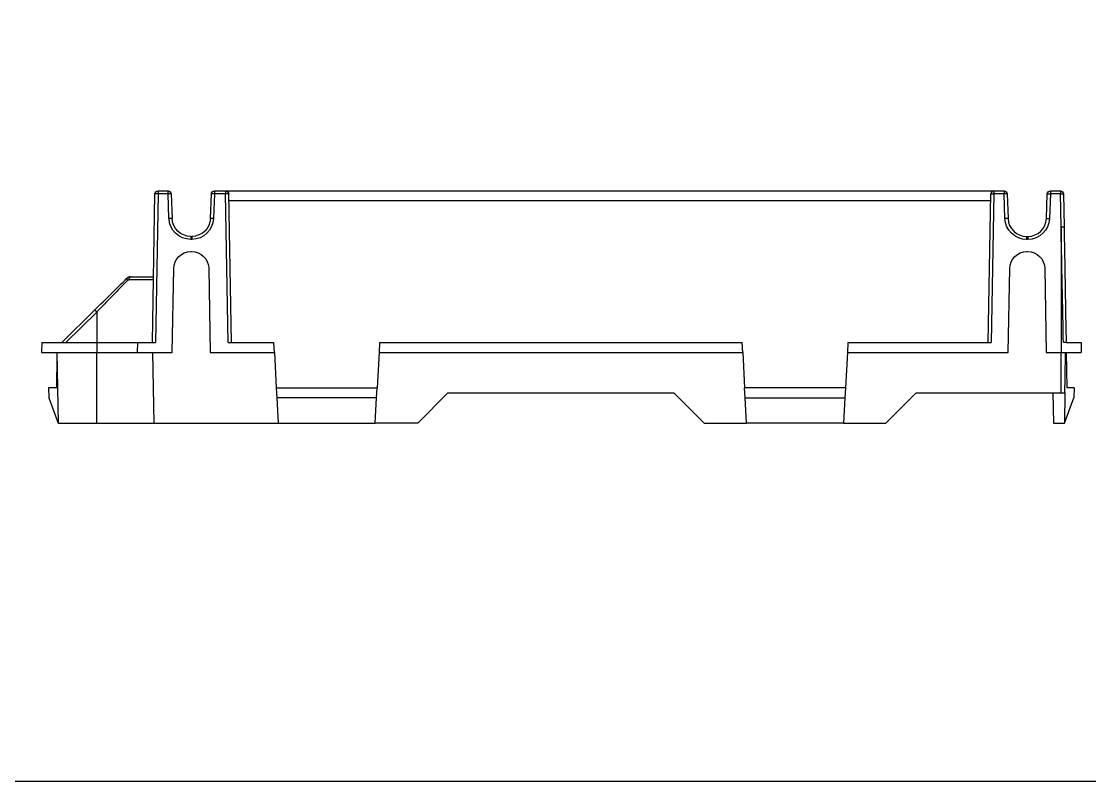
# Model space of a CAD drawing. Header units: millimetres. Extents: x 135 to 621, y 172 to 816.
# Drawn here: x 218 to 323.8, y 515.3 to 590.6 of the extents above; entities that cross this region are included whole.
import ezdxf

# ---------------------------------------------------------------- set-up
doc = ezdxf.new("R2010")
doc.units = ezdxf.units.MM
doc.layers.get('0').update_dxf_attribs({"linetype": 'CONTINUOUS'})
doc.layers.add('13', color=7, linetype='CONTINUOUS')

msp = doc.modelspace()

# ---------------------------------------------------------------- linework, layer by layer
msp.add_lwpolyline([(134.977, 816.42), (620.928, 816.42), (620.928, 515.315), (134.977, 515.315)], close=True)
at = {"layer": '13', "color": 155, "linetype": 'Continuous'}
for p, q in [((231.502, 573.801), (231.502, 573.506)), ((231.502, 573.801), (232.505, 573.801)), ((232.505, 573.506), (232.505, 573.801)), ((237.085, 573.801), (237.085, 573.506)), ((237.085, 573.801), (238.2, 573.801)), ((238.2, 573.801), (314.306, 573.801)), ((238.2, 573.801), (238.2, 573.506)), ((306.699, 573.801), (307.699, 573.801)), ((307.699, 573.801), (309.494, 573.801)), ((314.306, 573.801), (315.321, 573.801)), ((314.306, 573.801), (314.306, 573.501)), ((315.321, 573.801), (315.321, 573.501)), ((319.9, 573.801), (319.9, 573.501)), ((319.9, 573.801), (320.904, 573.801)), ((320.904, 573.801), (320.904, 573.501)), ((230.946, 558.801), (231.202, 573.506)), ((231.502, 573.506), (231.246, 558.801)), ((232.505, 573.506), (231.502, 573.506)), ((232.59, 571.081), (232.505, 573.506)), ((232.805, 573.512), (232.89, 571.087)), ((236.7, 571.087), (236.785, 573.512)), ((237.085, 573.506), (237, 571.081)), ((238.2, 573.506), (237.085, 573.506)), ((238.457, 558.801), (238.2, 573.506)), ((238.5, 573.506), (238.757, 558.801)), ((313.994, 572.819), (238.512, 572.819)), ((313.749, 558.801), (314.006, 573.506)), ((314.006, 573.506), (314.306, 573.501)), ((314.306, 573.501), (314.049, 558.801)), ((315.321, 573.501), (314.306, 573.501)), ((315.621, 573.512), (315.321, 573.501)), ((315.406, 571.076), (315.321, 573.501)), ((315.621, 573.512), (315.705, 571.087)), ((319.516, 571.087), (319.601, 573.512)), ((319.601, 573.512), (319.9, 573.501)), ((319.9, 573.501), (319.816, 571.076)), ((320.904, 573.501), (319.9, 573.501)), ((320.904, 573.501), (321.204, 573.506)), ((320.961, 570.239), (320.904, 573.501)), ((321.204, 573.506), (321.261, 570.244)), ((315.705, 571.087), (315.406, 571.076)), ((319.516, 571.087), (319.816, 571.076)), ((320.961, 570.239), (321.261, 570.244)), ((320.961, 570.239), (320.961, 557.801)), ((234.739, 569.301), (234.851, 569.301)), ((234.739, 569.301), (234.739, 569.006)), ((234.851, 569.006), (234.739, 569.006)), ((234.851, 569.301), (234.851, 569.006)), ((317.554, 569.301), (317.554, 569.001)), ((317.554, 569.301), (317.667, 569.301)), ((317.667, 569.001), (317.554, 569.001)), ((317.667, 569.301), (317.667, 569.001)), ((234.761, 567.801), (234.829, 567.801)), ((317.576, 567.801), (317.645, 567.801)), ((232.915, 557.801), (233.061, 566.131)), ((236.529, 566.131), (236.675, 557.801)), ((315.731, 557.801), (315.877, 566.131)), ((319.345, 566.131), (319.49, 557.801)), ((221.96, 558.801), (225.236, 562.021)), ((225.446, 561.812), (222.382, 558.801)), ((225.446, 561.812), (225.446, 558.801)), ((219.978, 558.801), (219.961, 557.801)), ((219.978, 558.801), (225.446, 558.801)), ((225.446, 558.801), (225.446, 557.801)), ((229.463, 558.801), (229.446, 557.801)), ((229.463, 558.801), (231.246, 558.801)), ((238.457, 558.801), (242.977, 558.801)), ((243.03, 557.801), (242.977, 558.801)), ((253.449, 558.801), (253.396, 557.801)), ((253.449, 558.801), (289.372, 558.801)), ((289.425, 557.801), (289.372, 558.801)), ((299.844, 558.801), (299.792, 557.801)), ((299.844, 558.801), (314.049, 558.801)), ((322.961, 558.801), (322.961, 557.801)), ((219.961, 557.801), (225.446, 557.801)), ((221.633, 550.801), (221.511, 557.801)), ((225.446, 550.801), (225.446, 557.801)), ((229.446, 557.801), (232.915, 557.801)), ((231.118, 550.801), (230.996, 557.801)), ((236.675, 557.801), (243.03, 557.801)), ((243.03, 557.801), (243.213, 554.301)), ((253.396, 557.801), (253.213, 554.301)), ((253.396, 557.801), (289.425, 557.801)), ((289.425, 557.801), (289.608, 554.301)), ((299.792, 557.801), (299.608, 554.301)), ((299.792, 557.801), (315.731, 557.801)), ((319.49, 557.801), (320.961, 557.801)), ((320.961, 557.801), (322.961, 557.801)), ((320.961, 553.801), (320.961, 557.801)), ((321.478, 557.801), (321.539, 554.301)), ((221.462, 554.301), (221.517, 557.448)), ((220.654, 554.301), (220.672, 553.301)), ((221.462, 554.301), (220.654, 554.301)), ((243.213, 554.301), (243.265, 553.301)), ((243.213, 554.301), (253.213, 554.301)), ((253.161, 553.301), (253.213, 554.301)), ((260.226, 553.801), (257.226, 550.801)), ((260.226, 553.801), (282.596, 553.801)), ((282.596, 553.801), (285.596, 550.801)), ((289.661, 553.301), (289.608, 554.301)), ((299.608, 554.301), (289.608, 554.301)), ((299.608, 554.301), (299.556, 553.301)), ((306.608, 553.801), (303.608, 550.801)), ((306.608, 553.801), (320.961, 553.801)), ((320.148, 553.801), (320.2, 550.801)), ((321.341, 553.801), (321.288, 550.801)), ((322.249, 554.301), (321.539, 554.301)), ((322.249, 554.301), (322.232, 553.301)), ((220.672, 553.301), (221.615, 550.801)), ((253.161, 553.301), (243.265, 553.301)), ((243.265, 553.301), (243.396, 550.801)), ((253.03, 550.801), (253.161, 553.301)), ((289.792, 550.801), (289.661, 553.301)), ((289.661, 553.301), (299.556, 553.301)), ((299.556, 553.301), (299.425, 550.801)), ((321.288, 550.801), (322.232, 553.301)), ((221.633, 550.801), (221.615, 550.801)), ((221.633, 550.801), (225.446, 550.801)), ((231.118, 550.801), (243.396, 550.801)), ((243.396, 550.801), (253.03, 550.801)), ((257.226, 550.801), (253.03, 550.801)), ((285.596, 550.801), (289.792, 550.801)), ((299.425, 550.801), (289.792, 550.801)), ((299.425, 550.801), (303.608, 550.801)), ((320.2, 550.801), (321.288, 550.801)), ((321.288, 550.801), (321.288, 550.801))]:
    msp.add_line(p, q, dxfattribs=at)
at = {"layer": '13', "color": 155, "linetype": 'Continuous', "extrusion": (0, 0, -1)}
for centre, radius, start, end in [((-231.502, 573.501), 0.3, 1, 90), ((-232.505, 573.501), 0.3, 90, 178), ((-237.085, 573.501), 0.3, 2, 90), ((-238.2, 573.501), 0.3, 90, 179), ((-315.321, 573.501), 0.3, 90, 178), ((-319.9, 573.501), 0.3, 2, 90), ((-320.904, 573.501), 0.3, 90, 179), ((-234.739, 571.156), 2.15, 270, 358), ((-234.739, 571.151), 1.85, 270, 358), ((-234.851, 571.151), 1.85, 182, 270), ((-234.851, 571.156), 2.15, 182, 270), ((-317.554, 571.151), 2.15, 270, 358), ((-317.667, 571.151), 2.15, 182, 270), ((-234.761, 566.101), 1.7, 1, 90), ((-234.829, 566.101), 1.7, 90, 179), ((-317.576, 566.101), 1.7, 1, 90), ((-317.645, 566.101), 1.7, 90, 179)]:
    msp.add_arc(centre, radius, start, end, dxfattribs=at)
at = {"layer": '13', "color": 155, "linetype": 'Continuous'}
for centre, radius, start, end in [((314.306, 573.501), 0.3, 90, 179), ((317.554, 571.151), 1.85, 182, 270), ((317.667, 571.151), 1.85, 270, 358)]:
    msp.add_arc(centre, radius, start, end, dxfattribs=at)
for centre, major_axis, ratio, start_param, end_param in [((231.502, 573.501), (0.3, -0.005), 0.0174497, 1.5711009, 3.1415927), ((232.505, 573.501), (-0.3, -0.01), 0.0174418, 3.1415927, 4.7117799), ((237.085, 573.501), (0.3, -0.01), 0.0174418, 1.5714054, 3.1415927), ((238.2, 573.501), (-0.3, -0.005), 0.0174497, 3.1415927, 4.7120844), ((232.59, 571.076), (-0.3, -0.01), 0.0174418, 3.1415927, 4.7117799), ((237, 571.076), (0.3, -0.01), 0.0174418, 1.5714054, 3.1415927), ((228.639, 564.944), (0.21, -0.214), 0.4028279, 3.1415927, 4.3127214), ((228.779, 565.001), (0, 0.3), 0.5609747, 0, 1.5533532), ((225.446, 561.807), (0.21, -0.214), 0.0122335, 1.5832446, 3.1415927)]:
    msp.add_ellipse(centre, major_axis=major_axis, ratio=ratio, start_param=start_param, end_param=end_param, dxfattribs=at)
for points, knots in [([(321.196, 558.801), (321.141, 561.481), (321.086, 564.161), (321.008, 567.974), (320.984, 569.106), (320.961, 570.239)], [0, 0, 0, 0, 0.7028953, 0.7028953, 1, 1, 1, 1]), ([(321.261, 570.244), (321.281, 569.112), (321.3, 567.979), (321.367, 564.164), (321.414, 561.483), (321.461, 558.801)], [0, 0, 0, 0, 0.2969688, 0.2969688, 1, 1, 1, 1]), ([(228.779, 565.301), (228.721, 565.301), (228.663, 565.291), (228.596, 565.267), (228.583, 565.262), (228.518, 565.232), (228.469, 565.198), (228.428, 565.158)], [0, 0, 0, 0, 0.4480398, 0.4480398, 0.5562507, 0.5562507, 1, 1, 1, 1]), ([(228.477, 564.949), (228.308, 564.774), (228.135, 564.596), (227.48, 563.918), (226.98, 563.402), (226.136, 562.528), (225.79, 562.169), (225.451, 561.817), (225.448, 561.814), (225.445, 561.811), (225.442, 561.807)], [0, 0, 0, 0, 0.1773761, 0.1773761, 0.6673284, 0.6673284, 0.9999866, 0.9999866, 0.9999866, 1, 1, 1, 1]), ([(228.477, 564.949), (228.493, 564.966), (228.512, 564.979), (228.556, 565), (228.584, 565.006), (228.61, 565.006)], [0, 0, 0, 0, 0.4346402, 0.4346402, 1, 1, 1, 1]), ([(225.446, 558.801), (226.501, 558.801), (227.543, 558.801), (229.03, 558.801), (229.468, 558.801), (229.461, 558.801)], [0, 0, 0, 0, 0.5, 0.5, 1, 1, 1, 1]), ([(225.446, 557.801), (226.496, 557.801), (227.534, 557.801), (229.015, 557.801), (229.45, 557.801), (229.443, 557.801)], [0, 0, 0, 0, 0.5, 0.5, 1, 1, 1, 1]), ([(320.961, 553.801), (321, 553.801), (321.039, 553.801), (321.112, 553.801), (321.147, 553.801), (321.213, 553.801), (321.245, 553.801), (321.299, 553.801), (321.321, 553.801), (321.332, 553.801), (321.336, 553.801), (321.341, 553.801)], [0, 0, 0, 0, 0.1990985, 0.1990985, 0.3966676, 0.3966676, 0.6222697, 0.6222697, 0.8728407, 0.8728407, 1, 1, 1, 1]), ([(225.446, 550.801), (226.944, 550.801), (228.41, 550.801), (230.501, 550.801), (231.123, 550.801), (231.116, 550.801)], [0, 0, 0, 0, 0.5, 0.5, 1, 1, 1, 1])]:
    msp.add_open_spline(points, degree=3, knots=knots, dxfattribs=at)
for points in [[(225.236, 562.021), (226.338, 563.103), (227.42, 564.167), (228.428, 565.158)], [(228.779, 565.301), (229.865, 565.301), (230.67, 565.301), (231.07, 565.301)], [(231.053, 565.008), (231.057, 565.005), (230.121, 565.006), (228.61, 565.006)], [(321.461, 558.801), (321.374, 558.801), (321.285, 558.801), (321.196, 558.801)], [(321.341, 553.801), (321.364, 555.135), (321.387, 556.468), (321.41, 557.801)]]:
    msp.add_open_spline(points, degree=3, dxfattribs=at)
msp.add_rational_spline([(321.461, 558.801), (322.38, 558.801), (322.965, 558.801), (322.958, 558.801)], [1, 0.860403690988, 0.860403690988, 1], degree=3, dxfattribs=at)

doc.saveas('drawing.dxf')
